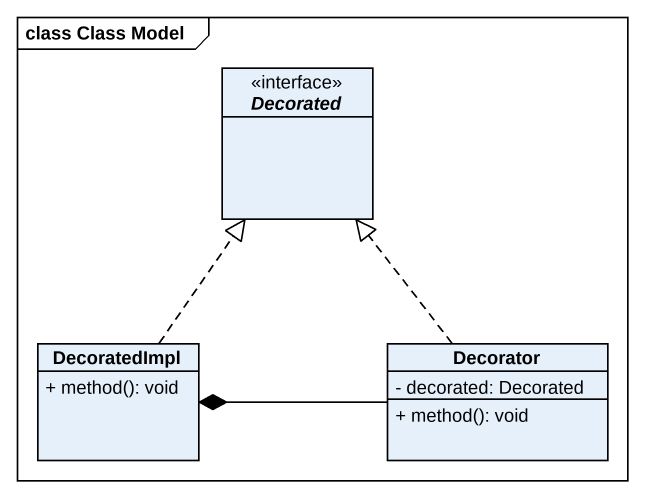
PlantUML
@startuml
mainframe class Class Model
hide circle
hide empty members
skinparam classAttributeIconSize 0
interface Decorated <<interface>>
class DecoratedImpl {
  + method(): void
}
class Decorator {
  - decorated: Decorated
  + method(): void
}
DecoratedImpl .up.|> Decorated
Decorator .up.|> Decorated
Decorator -left-* DecoratedImpl
@enduml
